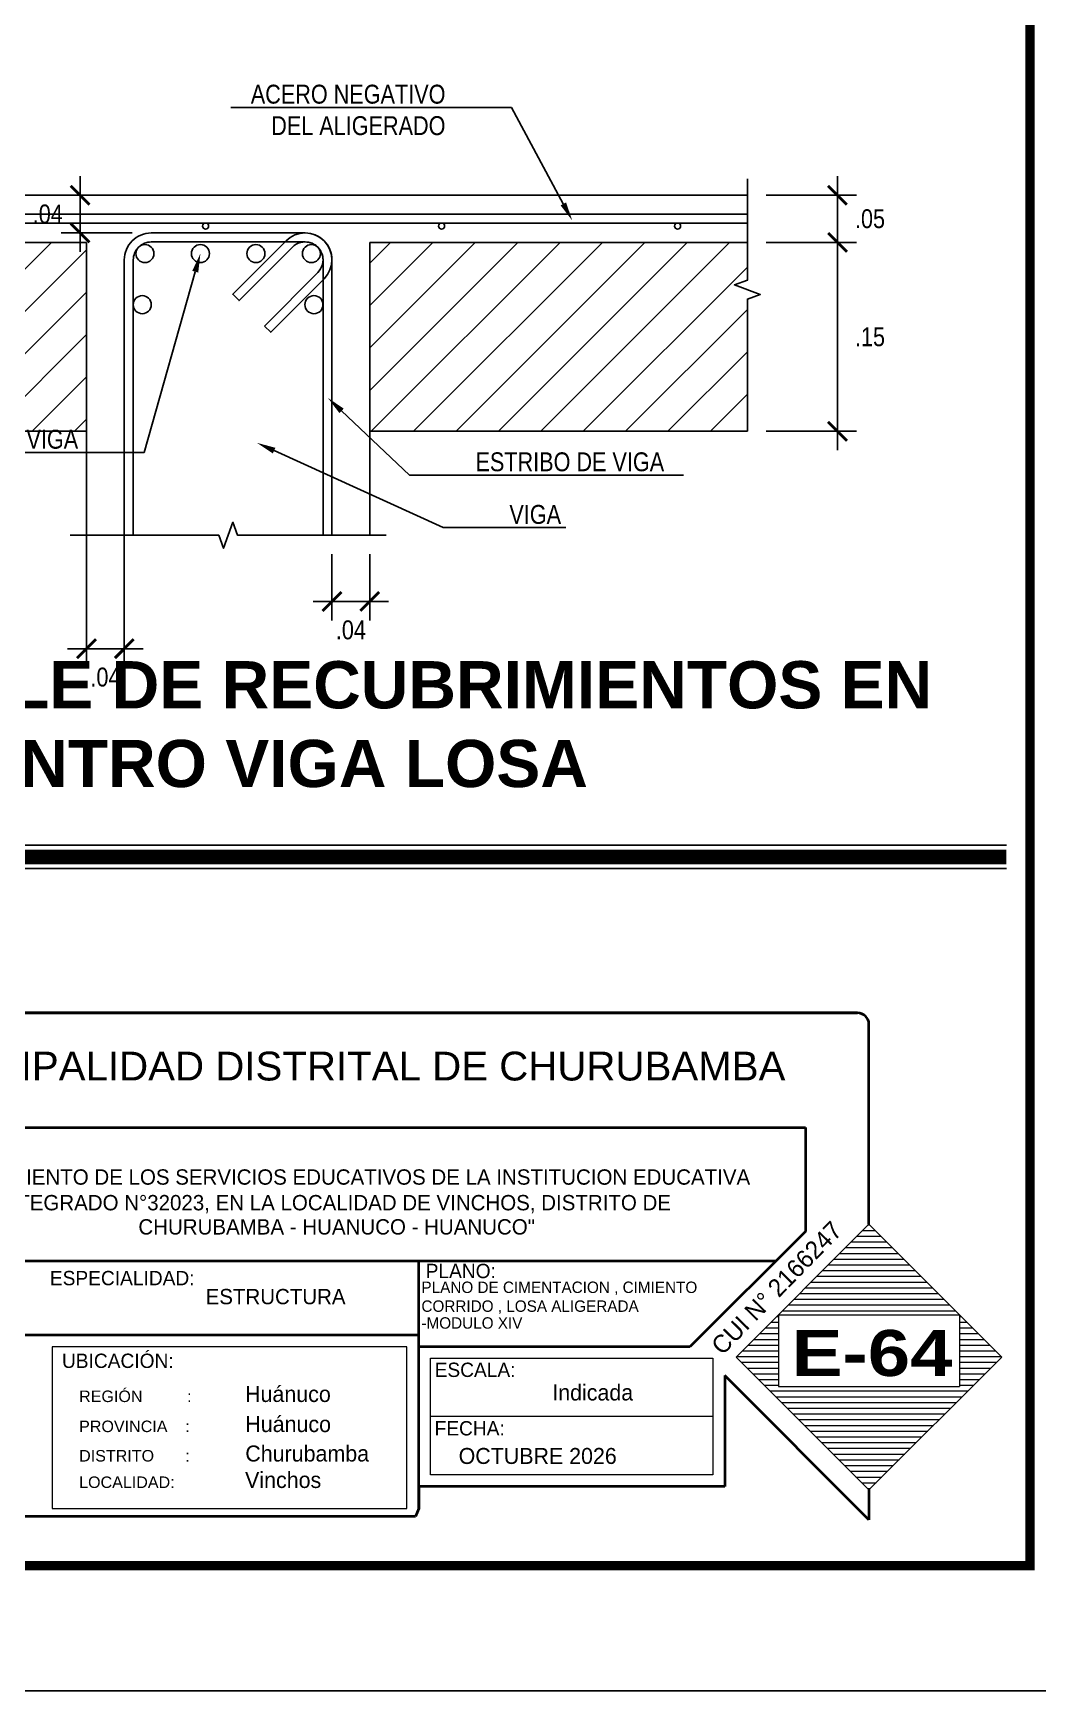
# Model space of a CAD drawing. Header units: millimetres. Extents: x -3570 to 5754, y -12788176 to 1214.
# Drawn here: x 3352.45 to 3357.77, y 1121.22 to 1130 of the extents above; entities that cross this region are included whole.
import ezdxf
from ezdxf import colors
from ezdxf.entities.mleader import LeaderData, LeaderLine
from ezdxf.enums import TextEntityAlignment as Align
from ezdxf.math import Vec2, Vec3

# ---------------------------------------------------------------- set-up
doc = ezdxf.new("R2010")
doc.units = ezdxf.units.MM
for name, color, linetype, lineweight in [('.', 7, 'Continuous', 0), ('008', 8, 'Continuous', 0), ('CAPA8', 210, 'Continuous', 80), ('LADRILLO', 30, 'Continuous', 0), ('MEMBR', 250, 'Continuous', 25)]:
    doc.layers.add(name, color=color, linetype=linetype, lineweight=lineweight)
for name, color, linetype in [('.D1 Corte', 1, 'Continuous'), ('.D1 cotas', 1, 'Continuous'), ('.D1 Texto', 7, 'Continuous'), ('.N1 Acero Long02', 150, 'Continuous'), ('02 Vigas', 4, 'Continuous'), ('NCAMINO1', 10, 'Continuous')]:
    doc.layers.add(name, color=color, linetype=linetype)
doc.layers.add('.N1 Acero Estribo', color=254, linetype='Continuous', transparency=0.5)
doc.styles.add('Anot 1.5mm simplex', font='simplex.shx', dxfattribs={"height": 0.0015})
doc.styles.add('Anot 2mm', font='ARIALN.TTF', dxfattribs={"height": 0.002})
doc.styles.add('Anot 5mm', font='arialbd.ttf', dxfattribs={"height": 0.005})
doc.styles.add('MEM', font='', dxfattribs={"width": 2})
doc.styles.add('MENBRETE1', font='arial.ttf')
doc.styles.add('MtXpl_Bodoni_MT', font='BOD_R.TTF')
doc.styles.add('MtXpl_Britannic_Bold', font='BRITANIC.TTF')
doc.styles.add('TEXAMBIENTES', font='arial.ttf')
doc.styles.get('MEM').set_extended_font_data('Arial Black')
doc.dimstyles.new('Anot Alfredo', dxfattribs={"dimtxt": 0.002, "dimasz": 0.002, "dimexe": 0.002, "dimexo": 0.002, "dimgap": 0.002, "dimtad": 2, "dimtih": 1, "dimtoh": 1, "dimzin": 4, "dimdsep": 46, "dimtxsty": 'Anot 2mm', "dimblk": 'ARCHTICK', "dimcen": 0, "dimdle": 0.002, "dimclrd": 1, "dimclre": 1, "dimclrt": 7, "dimaunit": 1, "dimadec": 3, "dimazin": 0, "dimtfac": 1, "dimtix": 1, "dimtmove": 2, "dimatfit": 0, "dimldrblk": 'ARCHTICK', "dimfxl": 0.005, "dimtolj": 1, "dimtzin": 0, "dimlwd": -1, "dimlwe": -1, "dimarcsym": 0})

# ---------------------------------------------------------------- blocks, each defined once
blk = doc.blocks.new('_None')
blk = doc.blocks.new('_ArchTick')
at = {"color": 0, "linetype": 'Continuous', "const_width": 0.15}
blk.add_lwpolyline([(-0.5, -0.5), (0.5, 0.5)], dxfattribs=at)
blk = doc.blocks.new('*D86')
at = {"layer": '.D1 cotas', "color": 1, "transparency": 16777216}
for p, q in [((660.3019, 713.1547), (660.3019, 713.1747)), ((660.2264, 713.1547), (660.3219, 713.1547)), ((660.3019, 713.1547), (660.3019, 713.1047)), ((660.2264, 713.1047), (660.3219, 713.1047)), ((660.3019, 713.1047), (660.3019, 713.0847))]:
    blk.add_line(p, q, dxfattribs=at)
at = {"layer": 'Defpoints', "color": 0, "transparency": 16777216}
for p in [(660.2064, 713.1547), (660.2064, 713.1047), (660.3019, 713.1047)]:
    blk.add_point(p, dxfattribs=at)
at = {"layer": '.D1 cotas', "color": 1, "transparency": 16777216, "xscale": 0.02, "yscale": 0.02, "zscale": 0.02}
for p, rotation in [((660.3019, 713.1547), 270), ((660.3019, 713.1047), 90)]:
    blk.add_blockref('_ArchTick', p, dxfattribs=dict(at, rotation=rotation))
at = {"layer": '.D1 cotas', "color": 7, "transparency": 16777216, "insert": (660.3363, 713.1297), "char_height": 0.02, "attachment_point": 5, "style": 'Anot 2mm'}
blk.add_mtext('\\A1;.05', dxfattribs=at)
blk = doc.blocks.new('*D231')
at = {"layer": '.D1 cotas', "color": 1, "transparency": 16777216}
for p, q in [((660.3019, 713.1247), (660.3019, 712.8847)), ((660.2264, 713.1047), (660.3219, 713.1047)), ((660.2264, 712.9047), (660.3219, 712.9047))]:
    blk.add_line(p, q, dxfattribs=at)
at = {"layer": 'Defpoints', "color": 0, "lineweight": 211, "transparency": 16777216}
for p in [(660.2064, 713.1047), (660.2064, 712.9047), (660.3019, 712.9047)]:
    blk.add_point(p, dxfattribs=at)
at = {"layer": '.D1 cotas', "color": 1, "transparency": 16777216, "xscale": 0.02, "yscale": 0.02, "zscale": 0.02}
for p, rotation in [((660.3019, 713.1047), 90), ((660.3019, 712.9047), 270)]:
    blk.add_blockref('_ArchTick', p, dxfattribs=dict(at, rotation=rotation))
at = {"layer": '.D1 cotas', "color": 7, "transparency": 16777216, "insert": (660.3363, 713.0047), "char_height": 0.02, "attachment_point": 5, "style": 'Anot 2mm'}
blk.add_mtext('\\A1;.15', dxfattribs=at)
blk = doc.blocks.new('*D87')
at = {"layer": '.D1 cotas', "color": 1, "transparency": 16777216}
for p, q in [((659.4996, 713.1547), (659.4996, 713.1747)), ((659.5599, 713.1547), (659.4796, 713.1547)), ((659.4996, 713.1147), (659.4996, 713.1547)), ((659.5549, 713.1147), (659.4796, 713.1147)), ((659.4996, 713.1147), (659.4996, 713.0947))]:
    blk.add_line(p, q, dxfattribs=at)
at = {"layer": 'Defpoints', "color": 0, "transparency": 16777216}
for p in [(659.4996, 713.1547), (659.5799, 713.1547), (659.5749, 713.1147)]:
    blk.add_point(p, dxfattribs=at)
at = {"layer": '.D1 cotas', "color": 1, "transparency": 16777216, "xscale": 0.02, "yscale": 0.02, "zscale": 0.02}
for p, rotation in [((659.4996, 713.1547), 270), ((659.4996, 713.1147), 90)]:
    blk.add_blockref('_ArchTick', p, dxfattribs=dict(at, rotation=rotation))
at = {"layer": '.D1 cotas', "color": 7, "transparency": 16777216, "insert": (659.4653, 713.1347), "char_height": 0.02, "attachment_point": 5, "style": 'Anot 2mm'}
blk.add_mtext('\\A1;.04', dxfattribs=at)
blk = doc.blocks.new('*U230')
blk.add_circle((0, 0), 0.0032)
blk = doc.blocks.new('*U229')
at = {"layer": '.N1 Acero Long02', "color": 0, "linetype": 'ByBlock', "lineweight": -2, "transparency": 16777216}
for p in [(0, 0), (0.25, 0), (0.5, 0), (0.75, 0), (1, 0)]:
    blk.add_blockref('*U230', p, dxfattribs=at)
blk = doc.blocks.new('*D91')
at = {"layer": '.D1 cotas', "color": 1, "transparency": 16777216}
for p, q in [((659.5064, 712.8847), (659.5064, 712.6545)), ((659.5464, 712.8847), (659.5464, 712.6545)), ((659.5064, 712.6745), (659.4864, 712.6745)), ((659.5064, 712.6745), (659.5464, 712.6745)), ((659.5464, 712.6745), (659.5664, 712.6745))]:
    blk.add_line(p, q, dxfattribs=at)
at = {"layer": 'Defpoints', "color": 0, "lineweight": 20, "transparency": 16777216}
for p in [(659.5064, 712.9047), (659.5464, 712.9047), (659.5464, 712.6745)]:
    blk.add_point(p, dxfattribs=at)
at = {"layer": '.D1 cotas', "color": 1, "transparency": 16777216, "xscale": 0.02, "yscale": 0.02, "zscale": 0.02}
blk.add_blockref('_ArchTick', (659.5064, 712.6745), dxfattribs=at)
at = {"layer": '.D1 cotas', "color": 1, "transparency": 16777216, "xscale": 0.02, "yscale": 0.02, "zscale": 0.02, "rotation": 180}
blk.add_blockref('_ArchTick', (659.5464, 712.6745), dxfattribs=at)
at = {"layer": '.D1 cotas', "color": 7, "transparency": 16777216, "insert": (659.5264, 712.6443), "char_height": 0.02, "attachment_point": 5, "style": 'Anot 2mm'}
blk.add_mtext('\\A1;.04', dxfattribs=at)
blk = doc.blocks.new('*D89')
at = {"layer": '.D1 cotas', "color": 1, "transparency": 16777216}
for p, q in [((659.7664, 712.7746), (659.7664, 712.7045)), ((659.8064, 712.7746), (659.8064, 712.7045)), ((659.7664, 712.7245), (659.7464, 712.7245)), ((659.7664, 712.7245), (659.8064, 712.7245)), ((659.8064, 712.7245), (659.8264, 712.7245))]:
    blk.add_line(p, q, dxfattribs=at)
at = {"layer": 'Defpoints', "color": 0, "transparency": 16777216}
for p in [(659.7664, 712.7946), (659.8064, 712.7946), (659.8064, 712.7245)]:
    blk.add_point(p, dxfattribs=at)
at = {"layer": '.D1 cotas', "color": 1, "transparency": 16777216, "xscale": 0.02, "yscale": 0.02, "zscale": 0.02}
blk.add_blockref('_ArchTick', (659.7664, 712.7245), dxfattribs=at)
at = {"layer": '.D1 cotas', "color": 1, "transparency": 16777216, "xscale": 0.02, "yscale": 0.02, "zscale": 0.02, "rotation": 180}
blk.add_blockref('_ArchTick', (659.8064, 712.7245), dxfattribs=at)
at = {"layer": '.D1 cotas', "color": 7, "transparency": 16777216, "insert": (659.7864, 712.6943), "char_height": 0.02, "attachment_point": 5, "style": 'Anot 2mm'}
blk.add_mtext('\\A1;.04', dxfattribs=at)
blk = doc.blocks.new('gwtg')
at = {"layer": '.D1 cotas'}
ml = blk.add_multileader_mtext('Standard', dxfattribs=at)
ml.set_content('2∅3/8" ', color=7, style='Anot 1.5mm simplex')
ml.set_leader_properties()
ml.set_arrow_properties(name='NONE')
ml.build(insert=Vec2(0, 0))
ml.multileader.update_dxf_attribs({"text_left_attachment_type": 6, "text_right_attachment_type": 6, "dogleg_length": 0.005, "arrow_head_size": 0.05, "scale": 25})
ctx = ml.context
ctx.base_point, ctx.scale, ctx.char_height, ctx.arrow_head_size, ctx.landing_gap_size, ctx.plane_origin = Vec3(3375.3436, 1130.6174, 6905.0562), 25, 0.0375, 0.05, 0.05, Vec3(3375.2002, 1130.6555, 6905.0562)
ctx.left_attachment, ctx.right_attachment = 6, 6
notes = []
notes.append((ctx, [(0, (1, 1, 0), (3375.3022, 1130.6174, 6905.0562), (1, 0), 0.0414, [(3, [(3375.195, 1130.473, 6905.0562), (3375.2121, 1130.5232, 6905.0562)], 0, [])])]))
ctx.mtext.insert, ctx.mtext.width, ctx.mtext.flow_direction = Vec3(3375.3936, 1130.6674, 6905.0562), 0.734267, 5
ml = blk.add_multileader_mtext('Standard', dxfattribs=at)
ml.set_content('2∅3/8" ', color=7, style='Anot 1.5mm simplex')
ml.set_leader_properties()
ml.set_arrow_properties(name='NONE')
ml.build(insert=Vec2(0, 0))
ml.multileader.update_dxf_attribs({"text_left_attachment_type": 6, "text_right_attachment_type": 6, "dogleg_length": 0.005, "arrow_head_size": 0.05, "scale": 25})
ctx = ml.context
ctx.base_point, ctx.scale, ctx.char_height, ctx.arrow_head_size, ctx.landing_gap_size, ctx.plane_origin = Vec3(3375.3921, 1130.5636, 6905.0562), 25, 0.0375, 0.05, 0.05, Vec3(3375.2707, 1130.6303, 6905.0562)
ctx.left_attachment, ctx.right_attachment = 6, 6
notes.append((ctx, [(0, (1, 1, 0), (3375.3507, 1130.5636, 6905.0562), (1, 0), 0.0414, [(3, [(3375.2655, 1130.4478, 6905.0562), (3375.2825, 1130.498, 6905.0562)], 0, [])])]))
ctx.mtext.insert, ctx.mtext.width, ctx.mtext.flow_direction = Vec3(3375.4421, 1130.6136, 6905.0562), 0.734267, 5
ml = blk.add_multileader_mtext('Standard', dxfattribs=at)
ml.set_content('2∅3/8" ', color=7, style='Anot 1.5mm simplex')
ml.set_leader_properties()
ml.set_arrow_properties(name='NONE')
ml.build(insert=Vec2(0, 0))
ml.multileader.update_dxf_attribs({"text_left_attachment_type": 6, "text_right_attachment_type": 6, "dogleg_length": 0.005, "arrow_head_size": 0.05, "scale": 25})
ctx = ml.context
ctx.base_point, ctx.scale, ctx.char_height, ctx.arrow_head_size, ctx.landing_gap_size, ctx.plane_origin = Vec3(3375.4533, 1130.5118, 6905.0562), 25, 0.0375, 0.05, 0.05, Vec3(3375.3364, 1130.6025, 6905.0562)
ctx.left_attachment, ctx.right_attachment = 6, 6
notes.append((ctx, [(0, (1, 1, 0), (3375.4119, 1130.5118, 6905.0562), (1, 0), 0.0414, [(3, [(3375.3312, 1130.42, 6905.0562), (3375.3482, 1130.4702, 6905.0562)], 0, [])])]))
ctx.mtext.insert, ctx.mtext.width, ctx.mtext.flow_direction = Vec3(3375.5033, 1130.5618, 6905.0562), 0.734267, 5
for ctx, leaders in notes:
    for number, flags, end, landing, length, lines in leaders:
        leader = LeaderData()
        leader.index, (leader.has_last_leader_line, leader.has_dogleg_vector, leader.attachment_direction) = number, flags
        leader.last_leader_point, leader.dogleg_vector, leader.dogleg_length = Vec3(end), Vec3(landing), length
        for number, points, colour, breaks in lines:
            line = LeaderLine()
            line.index, line.vertices, line.color, line.breaks = number, Vec3.list(points), colors.encode_raw_color(colour), breaks
            leader.lines.append(line)
        ctx.leaders.append(leader)
blk = doc.blocks.new('11042300')
at = {"layer": 'LADRILLO'}
h = blk.add_hatch(dxfattribs=at)
h.set_pattern_fill('ANSI31', color=256, scale=0.01, style=0)
h.set_pattern_definition([(45, (427.426427, 725.181773), (-0.0224506403, 0.0224506403), [])])
h.paths.add_polyline_path([(659.5064, 713.1047), (659.1064, 713.1047), (659.1064, 713.0647), (659.0927, 713.0597), (659.1201, 713.0497), (659.1064, 713.0447), (659.1064, 712.9047), (659.5064, 712.9047)])
h.paths.add_polyline_path([(660.2064, 713.0447), (660.2201, 713.0497), (660.1927, 713.0597), (660.2064, 713.0647), (660.2064, 713.1047), (659.8064, 713.1047), (659.8064, 712.9047), (660.2064, 712.9047)])
at = {"layer": '.D1 Corte', "linetype": 'Continuous'}
for points in [[(660.2064, 713.1722), (660.2064, 713.0647), (660.1927, 713.0597), (660.2201, 713.0497), (660.2064, 713.0447), (660.2064, 712.9047)], [(659.4889, 712.7946), (659.6464, 712.7946), (659.6514, 712.7809), (659.6614, 712.8084), (659.6664, 712.7946), (659.8239, 712.7946)]]:
    blk.add_lwpolyline(points, dxfattribs=at)
at = {"layer": '.N1 Acero Estribo'}
for points in [[(659.7664, 712.7946), (659.7664, 713.0862, 0.414214), (659.7379, 713.1147), (659.5749, 713.1147, 0.414214), (659.5464, 713.0862), (659.5464, 712.7946)], [(659.7569, 712.7946), (659.7569, 713.0862, 0.414214), (659.7379, 713.1052), (659.5749, 713.1052, 0.414214), (659.5559, 713.0862), (659.5559, 712.7946)]]:
    blk.add_lwpolyline(points, format="xyb", dxfattribs=at)
blk.add_lwpolyline([(659.6948, 713.0162), (659.7513, 713.0728, 1), (659.7245, 713.0997), (659.6679, 713.0431), (659.6612, 713.0498), (659.7177, 713.1064, -1), (659.758, 713.0661), (659.7015, 713.0095)], format="xyb", close=True, dxfattribs=at)
at = {"layer": '.N1 Acero Long02'}
for points in [[(660.2064, 713.1347), (659.8064, 713.1347), (659.5064, 713.1347), (659.1064, 713.1347)], [(660.2064, 713.1252), (659.8064, 713.1252), (659.5064, 713.1252), (659.1064, 713.1252)]]:
    blk.add_lwpolyline(points, dxfattribs=at)
for centre in [(659.5682, 713.0929), (659.627, 713.0929), (659.6858, 713.0929), (659.7446, 713.0929), (659.5654, 713.0388), (659.7473, 713.0388)]:
    blk.add_circle(centre, 0.00955, dxfattribs=at)
for p, q in [((659.1669, 712.4665, -2145.6677), (660.4808, 712.4665, -2145.6677)), ((659.1669, 712.4417, -2145.6677), (660.4808, 712.4417, -2145.6677))]:
    blk.add_line(p, q)
at = {"const_width": 0.0158, "elevation": -2145.6677}
blk.add_lwpolyline([(659.176, 712.4539), (660.4808, 712.4539)], dxfattribs=at)
at = {"layer": '02 Vigas'}
for p, q in [((659.5064, 713.1047), (659.1064, 713.1047)), ((659.8064, 713.1047), (660.2064, 713.1047)), ((659.5064, 712.9047), (659.1064, 712.9047)), ((659.8064, 712.9047), (660.2064, 712.9047))]:
    blk.add_line(p, q, dxfattribs=at)
for points in [[(660.2064, 713.1547), (659.8064, 713.1547), (659.5064, 713.1547), (659.1064, 713.1547)], [(659.5064, 713.1047), (659.5064, 712.7946)], [(659.8064, 712.7946), (659.8064, 713.1047)]]:
    blk.add_lwpolyline(points, dxfattribs=at)
at = {"layer": '.N1 Acero Long02'}
blk.add_blockref('*U229', (659.1325, 713.122), dxfattribs=at)
at = {"layer": '.D1 Texto', "insert": (659.1916, 712.6613), "char_height": 0.05, "width": 1.259867, "attachment_point": 1, "style": 'Anot 5mm'}
blk.add_mtext('DETALLE DE RECUBRIMIENTOS EN ENCUENTRO VIGA LOSA', dxfattribs=at)
at = {"layer": '.D1 cotas'}
for base, p1, p2, picture, middle in [((659.4996, 713.1547), (659.5749, 713.1147), (659.5799, 713.1547), '*D87', (659.4653, 713.1347)), ((660.3019, 713.1047), (660.2064, 713.1547), (660.2064, 713.1047), '*D86', (660.3363, 713.1297))]:
    dim = blk.add_linear_dim(base=base, p1=p1, p2=p2, angle=90, dimstyle='Anot Alfredo', dxfattribs=at)
    dim.commit()
    dim.dimension.update_dxf_attribs({"geometry": picture, "text_midpoint": middle})
dim = blk.add_linear_dim(base=(660.3019, 712.9047), p1=(660.2064, 713.1047), p2=(660.2064, 712.9047), angle=90, text='.15', dimstyle='Anot Alfredo', dxfattribs=at)
dim.commit()
dim.dimension.update_dxf_attribs({"geometry": '*D231', "text_midpoint": (660.3363, 713.0047)})
for base, p1, p2, picture, middle in [((659.5464, 712.6745), (659.5064, 712.9047), (659.5464, 712.9047), '*D91', (659.5264, 712.6443)), ((659.8064, 712.7245), (659.7664, 712.7946), (659.8064, 712.7946), '*D89', (659.7864, 712.6943))]:
    dim = blk.add_linear_dim(base=base, p1=p1, p2=p2, dimstyle='Anot Alfredo', dxfattribs=at)
    dim.commit()
    dim.dimension.update_dxf_attribs({"geometry": picture, "text_midpoint": middle})
ml = blk.add_multileader_mtext('Standard', dxfattribs=at)
ml.set_content('ACERO NEGATIVO\\PDEL ALIGERADO', color=7, style='Anot 2mm')
ml.set_leader_properties(color=1)
ml.build(insert=Vec2(0, 0))
ml.multileader.update_dxf_attribs({"text_left_attachment_type": 6, "text_right_attachment_type": 6, "dogleg_length": 0.005, "arrow_head_size": 0.02, "scale": 10})
ctx = ml.context
ctx.base_point, ctx.scale, ctx.char_height, ctx.arrow_head_size, ctx.landing_gap_size, ctx.plane_origin = Vec3(659.6613, 713.2477), 10, 0.02, 0.02, 0.02, Vec3(660.0209, 713.1279)
ctx.left_attachment, ctx.right_attachment, ctx.text_align_type = 6, 6, 2
notes = []
notes.append((ctx, [(0, (1, 1, 0), (659.9566, 713.2477), (-1, 0), 0.05, [(0, [(660.0209, 713.1279)], 0, [])])]))
ctx.mtext.insert, ctx.mtext.width, ctx.mtext.alignment, ctx.mtext.flow_direction = Vec3(659.8866, 713.2717), 0.258707, 3, 5
ml = blk.add_multileader_mtext('Standard', dxfattribs=at)
ml.set_content('%%C DE VIGA', color=7, style='Anot 2mm')
ml.set_leader_properties(color=1)
ml.build(insert=Vec2(0, 0))
ml.multileader.update_dxf_attribs({"text_left_attachment_type": 6, "text_right_attachment_type": 6, "dogleg_length": 0.005, "arrow_head_size": 0.02, "scale": 10})
ctx = ml.context
ctx.base_point, ctx.scale, ctx.char_height, ctx.arrow_head_size, ctx.landing_gap_size, ctx.plane_origin = Vec3(659.3613, 712.8823), 10, 0.02, 0.02, 0.02, Vec3(659.627, 713.0929)
ctx.left_attachment, ctx.right_attachment, ctx.text_align_type = 6, 6, 2
notes.append((ctx, [(0, (1, 1, 0), (659.5675, 712.8823), (-1, 0), 0.05, [(0, [(659.627, 713.0929)], 0, [])])]))
ctx.mtext.insert, ctx.mtext.width, ctx.mtext.alignment, ctx.mtext.flow_direction = Vec3(659.4975, 712.9063), 0.117403, 3, 5
ml = blk.add_multileader_mtext('Standard', dxfattribs=at)
ml.set_content('ESTRIBO DE VIGA', color=7, style='Anot 2mm')
ml.set_leader_properties(color=1)
ml.build(insert=Vec2(0, 0))
ml.multileader.update_dxf_attribs({"text_left_attachment_type": 6, "text_right_attachment_type": 6, "dogleg_length": 0.005, "arrow_head_size": 0.02, "scale": 10})
ctx = ml.context
ctx.base_point, ctx.scale, ctx.char_height, ctx.arrow_head_size, ctx.landing_gap_size, ctx.plane_origin = Vec3(659.8984, 712.8584), 10, 0.02, 0.02, 0.02, Vec3(659.762, 712.9401)
ctx.left_attachment, ctx.right_attachment = 6, 6
notes.append((ctx, [(0, (1, 1, 0), (659.8484, 712.8584), (1, 0), 0.05, [(0, [(659.762, 712.9401)], 0, [])])]))
ctx.mtext.insert, ctx.mtext.width, ctx.mtext.flow_direction = Vec3(659.9184, 712.8824), 0.216685, 5
ml = blk.add_multileader_mtext('Standard', dxfattribs=at)
ml.set_content('VIGA', color=7, style='Anot 2mm')
ml.set_leader_properties(color=1)
ml.build(insert=Vec2(0, 0))
ml.multileader.update_dxf_attribs({"text_left_attachment_type": 6, "text_right_attachment_type": 6, "dogleg_length": 0.005, "arrow_head_size": 0.02, "scale": 10})
ctx = ml.context
ctx.base_point, ctx.scale, ctx.char_height, ctx.arrow_head_size, ctx.landing_gap_size, ctx.plane_origin = Vec3(659.9343, 712.8027), 10, 0.02, 0.02, 0.02, Vec3(659.6869, 712.8925)
ctx.left_attachment, ctx.right_attachment = 6, 6
notes.append((ctx, [(0, (1, 1, 0), (659.8843, 712.8027), (1, 0), 0.05, [(0, [(659.6869, 712.8925)], 0, [])])]))
ctx.mtext.insert, ctx.mtext.flow_direction = Vec3(659.9543, 712.8267), 5
for ctx, leaders in notes:
    for number, flags, end, landing, length, lines in leaders:
        leader = LeaderData()
        leader.index, (leader.has_last_leader_line, leader.has_dogleg_vector, leader.attachment_direction) = number, flags
        leader.last_leader_point, leader.dogleg_vector, leader.dogleg_length = Vec3(end), Vec3(landing), length
        for number, points, colour, breaks in lines:
            line = LeaderLine()
            line.index, line.vertices, line.color, line.breaks = number, Vec3.list(points), colors.encode_raw_color(colour), breaks
            leader.lines.append(line)
        ctx.leaders.append(leader)

msp = doc.modelspace()

# ---------------------------------------------------------------- hatches: boundary and pattern name
at = {"layer": '008'}
h = msp.add_hatch(dxfattribs=at)
h.set_pattern_fill('ANSI31', color=256, scale=0.009563, angle=135, style=0)
h.set_pattern_definition([(180, (3293.900178, 1121.745013), (0, -0.030363181), [])])
h.paths.add_polyline_path([(3356.1766, 1122.987), (3356.8799, 1122.2837), (3357.5832, 1122.987), (3356.8799, 1123.6903)])
h.paths.add_polyline_path([(3356.4007, 1122.8319), (3357.3591, 1122.8319), (3357.3591, 1123.21), (3356.4007, 1123.21)], flags=16)

# ---------------------------------------------------------------- linework, layer by layer
at = {"lineweight": 20}
for p, q in [((3356.8193, 1124.81, 3332.5), (3356.8621, 1124.7923, 3332.5)), ((3356.8621, 1124.7923, 3332.5), (3356.8799, 1124.7494, 3332.5)), ((3356.8799, 1124.7494, 3332.5), (3356.8799, 1123.6903, 3332.5)), ((3356.8799, 1123.6903, 3332.5), (3357.5832, 1122.987, 3332.5)), ((3357.5832, 1122.987, 3332.5), (3356.8799, 1122.2837, 3332.5)), ((3356.8799, 1122.1254, 3332.5), (3356.1164, 1122.8889, 3332.5)), ((3356.1164, 1122.8889, 3332.5), (3356.1164, 1122.3024, 3332.5))]:
    msp.add_line(p, q, dxfattribs=at)
at = {"color": 6, "lineweight": 25, "elevation": 1333}
msp.add_lwpolyline([(3316.1776, 1150.9201), (3358.1776, 1150.9201), (3358.1776, 1121.2201), (3316.1776, 1121.2201)], close=True, dxfattribs=at)
at = {"layer": '008'}
msp.add_line((3356.0529, 1122.6721, 1333), (3354.5575, 1122.6721, 1333), dxfattribs=at)
at = {"layer": '008', "elevation": 1333}
for points in [[(3356.8799, 1123.6903), (3356.1766, 1122.987), (3356.8799, 1122.2837), (3357.5832, 1122.987), (3356.8799, 1123.6903)], [(3352.554, 1122.185), (3354.4329, 1122.185), (3354.4329, 1123.0417), (3352.554, 1123.0417)], [(3354.5575, 1122.9808), (3356.0529, 1122.9808), (3356.0529, 1122.3633), (3354.5575, 1122.3633)]]:
    msp.add_lwpolyline(points, close=True, dxfattribs=at)
for points in [[(3357.3591, 1123.21), (3356.4007, 1123.21)], [(3356.4007, 1123.21), (3356.4007, 1122.8319)], [(3357.3591, 1123.21), (3357.3591, 1122.8319)], [(3356.4007, 1122.8319), (3357.3591, 1122.8319)]]:
    msp.add_lwpolyline(points, dxfattribs=at)
at = {"layer": 'CAPA8', "color": 7, "lineweight": 40}
for p, q in [((3350.0763, 1124.81, 3332.5), (3356.8193, 1124.81, 3332.5)), ((3356.8193, 1124.81, 1333), (3350.1369, 1124.81, 1333)), ((3356.8799, 1123.6903, 1333), (3356.8799, 1124.7494, 1333)), ((3351.4926, 1124.2019, 1333), (3356.5432, 1124.2019, 1333)), ((3356.5432, 1124.2019, 1333), (3356.5432, 1123.6529, 1333)), ((3356.5432, 1123.6529, 1333), (3355.932, 1123.0418, 1333)), ((3356.3851, 1123.4949, 1333), (3350.0774, 1123.4949, 1333)), ((3354.4966, 1123.1027, 1333), (3350.0778, 1123.1027, 1333)), ((3354.4966, 1122.186, 1333), (3354.4966, 1123.1027, 1333)), ((3355.932, 1123.0418, 1333), (3354.4966, 1123.0417, 1333)), ((3356.8799, 1122.1254, 1333), (3356.1164, 1122.8889, 1333)), ((3356.1164, 1122.8889, 1333), (3356.1164, 1122.3024, 1333)), ((3356.1164, 1122.3024, 3332.5), (3354.4966, 1122.3024, 3332.5)), ((3354.4966, 1122.3024, 3332.5), (3354.4966, 1122.186, 3332.5)), ((3356.8799, 1122.2837, 3332.5), (3356.8799, 1122.1254, 3332.5)), ((3354.4789, 1122.1432, 3332.5), (3350.0938, 1122.1432, 3332.5)), ((3354.4966, 1122.186, 3332.5), (3354.4789, 1122.1432, 3332.5))]:
    msp.add_line(p, q, dxfattribs=at)
at = {"layer": 'CAPA8', "color": 7, "lineweight": 40, "elevation": 1333}
msp.add_lwpolyline([(3354.4966, 1123.1027), (3354.4966, 1123.4949)], dxfattribs=at)
at = {"layer": 'CAPA8', "color": 7, "lineweight": 40}
msp.add_arc((3356.8193, 1124.7494, 1333), 0.0607, 360, 90, dxfattribs=at)
at = {"layer": 'MEMBR', "color": 7, "lineweight": 53, "ltscale": 0.025, "const_width": 0.0499}
msp.add_lwpolyline([(3316.7325, 1150.5826), (3357.7325, 1150.5826), (3357.7325, 1121.8826), (3316.7325, 1121.8826)], close=True, dxfattribs=at)

# ---------------------------------------------------------------- block references
for name, p, xscale, yscale, zscale in [('11042300', (55.2042, -2436.6346, 10728.3383), 5, 5, 5), ('gwtg', (-3410.3987, -1137.303), 2, 2, 2)]:
    msp.add_blockref(name, p, dxfattribs=dict(xscale=xscale, yscale=yscale, zscale=zscale))

# ---------------------------------------------------------------- texts
at = {"layer": '.', "style": 'MtXpl_Britannic_Bold'}
for s, p in [('"MEJORAMIENTO DE LOS SERVICIOS EDUCATIVOS DE LA INSTITUCION EDUCATIVA', (3354.043, 1123.9812, 1333)), ('  INTEGRADO N°32023, EN LA LOCALIDAD DE VINCHOS, DISTRITO DE  ', (3354.0461, 1123.8454, 1333)), ('CHURUBAMBA - HUANUCO - HUANUCO"', (3354.0611, 1123.7173, 1333))]:
    msp.add_text(s, height=0.081156, dxfattribs=at).set_placement(p, align=Align.TOP_CENTER)
at = {"color": 7}
for s, height, style, p in [('ESPECIALIDAD:', 0.07583, 'MtXpl_Britannic_Bold', (3352.5419, 1123.3676, 1333)), ('PLANO:', 0.07583, 'MtXpl_Britannic_Bold', (3354.5323, 1123.4052, 1333)), ('UBICACIÓN:', 0.07583, 'MtXpl_Britannic_Bold', (3352.606, 1122.9296, 1333)), ('ESCALA:', 0.07583, 'MtXpl_Britannic_Bold', (3354.5798, 1122.8819, 1333)), ('REGIÓN          :', 0.060908, 'MENBRETE1', (3352.6969, 1122.7491, 1333)), ('PROVINCIA    :', 0.060908, 'MENBRETE1', (3352.6969, 1122.59, 1333)), ('FECHA:', 0.07583, 'MtXpl_Britannic_Bold', (3354.5795, 1122.5724, 1333)), ('DISTRITO       :', 0.060908, 'MENBRETE1', (3352.6969, 1122.4342, 1333)), ('LOCALIDAD:', 0.06091, 'MENBRETE1', (3352.6969, 1122.2942, 1333))]:
    msp.add_text(s, height=height, dxfattribs=dict(at, style=style)).set_placement(p)
at = {"style": 'MEM', "width": 1.046393}
msp.add_text('E-64', height=0.24371, dxfattribs=at).set_placement((3356.4711, 1122.8871, 1333), (3357.3223, 1122.8871, 1333), align=Align.FIT)
at = {"layer": 'CAPA8', "color": 7, "linetype": 'Continuous', "style": 'TEXAMBIENTES'}
msp.add_text('MUNICIPALIDAD DISTRITAL DE CHURUBAMBA', height=0.152588, dxfattribs=at).set_placement((3354.0633, 1124.528, 1333), align=Align.MIDDLE_CENTER)
at = {"layer": 'NCAMINO1', "color": 7, "style": 'MtXpl_Britannic_Bold'}
msp.add_text('CUI N° 2166247', height=0.094125, rotation=45.66611, dxfattribs=at).set_placement((3356.1037, 1122.9925, 1333))
at = {"layer": 'NCAMINO1', "style": 'MtXpl_Bodoni_MT'}
for s, height, p in [('PLANO DE CIMENTACION , CIMIENTO ', 0.060497, (3354.5101, 1123.3265, 1242.3853)), ('CORRIDO , LOSA ALIGERADA ', 0.060497, (3354.5099, 1123.2268, 1242.3853)), ('-MODULO XIV', 0.060497, (3354.5099, 1123.1376, 1242.3853)), ('Huánuco', 0.0848, (3353.5759, 1122.7495, 1333)), ('Huánuco', 0.0848, (3353.5771, 1122.5903, 1333)), ('Churubamba', 0.0848, (3353.5771, 1122.4343, 1333)), ('Vinchos', 0.0848, (3353.5758, 1122.2942, 1333))]:
    msp.add_text(s, height=height, dxfattribs=at).set_placement(p)
at = {"layer": 'NCAMINO1', "attachment_point": 1, "style": 'TEXAMBIENTES'}
for s, insert, char_height, width in [('{\\fBodoni MT|b0|i0|c0|p18;ESTRUCTURA}', (3353.3671, 1123.348, 1333), 0.081072, 0.856679), ('{\\fBodoni MT|b0|i0|c0|p18;Indicada}', (3355.2029, 1122.8421, 1333), 0.084712, 2.295153), ('{\\fBodoni MT|b0|i0|c0|p18;OCTUBRE 2026}', (3354.7071, 1122.5061, 3332.5), 0.084712, 1.255232)]:
    msp.add_mtext(s, dxfattribs=dict(at, insert=insert, char_height=char_height, width=width))

doc.saveas('drawing.dxf')
